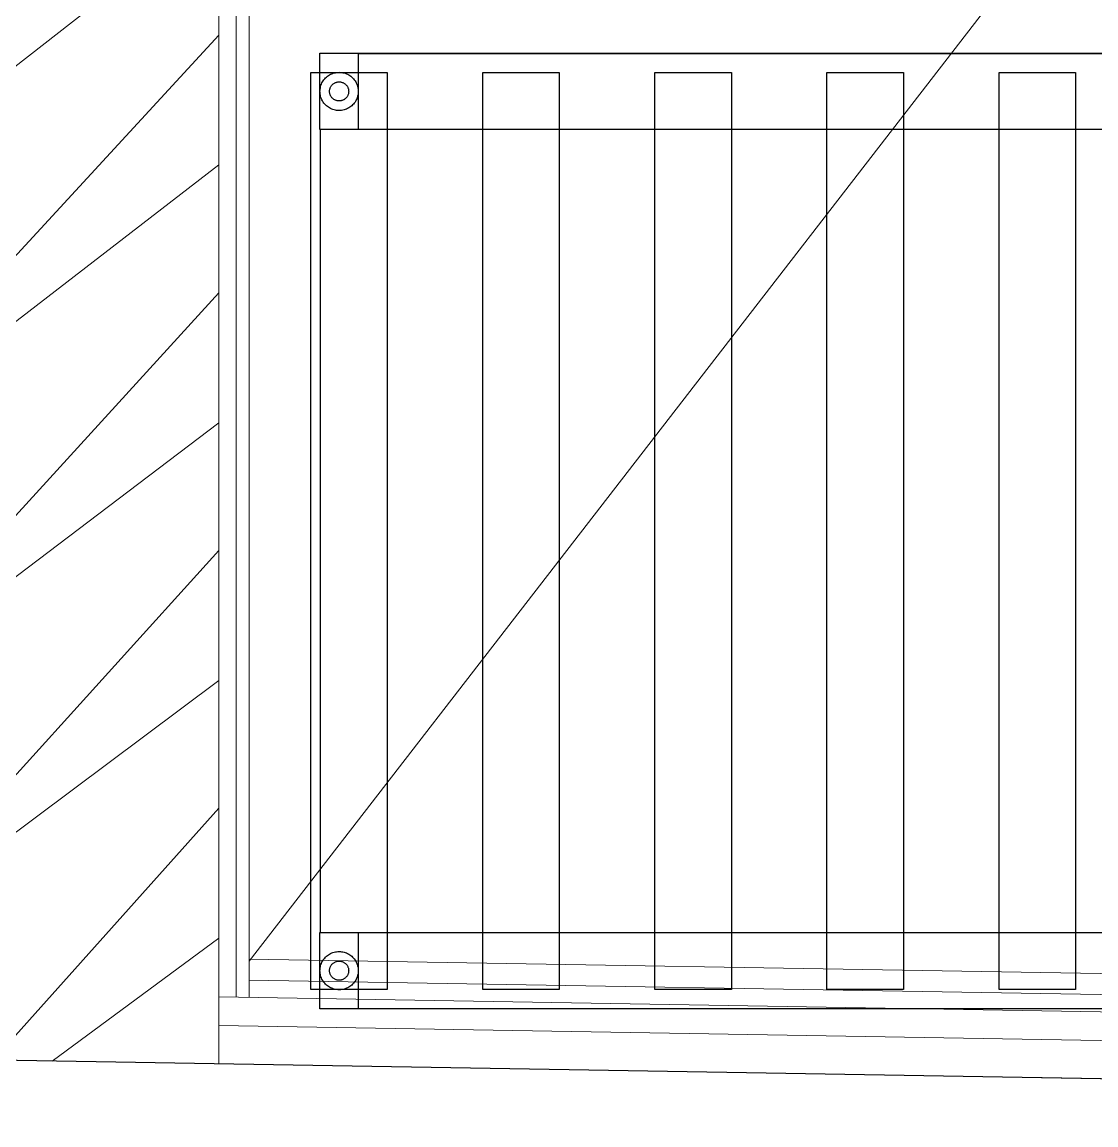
# Model space of a CAD drawing. Header units: millimetres. Extents: x -32 to 417638015, y -35 to 175284279.
# Drawn here: x 416315710 to 416316272, y 175268681 to 175269258 of the extents above; entities that cross this region are included whole.
import ezdxf
from ezdxf.enums import TextEntityAlignment as Align

# ---------------------------------------------------------------- set-up
doc = ezdxf.new("R2010")
doc.units = ezdxf.units.MM
for name, color, linetype, lineweight in [('_ЭМ_ТХ_пищеблок', 7, 'Continuous', 30), ('Атрибут', 7, 'Continuous', 5), ('Перекрытие', 7, 'Continuous', 18), ('Стены внутренние', 7, 'Continuous', 18), ('Стены несущие', 7, 'Continuous', 30), ('Стены отделка', 7, 'Continuous', 30), ('Стены штриховка', 7, 'Continuous', 9), ('ШТРИХОВКА', 252, 'Continuous', 15)]:
    doc.layers.add(name, color=color, linetype=linetype, lineweight=lineweight)
doc.layers.add('PLAN', color=1, linetype='Continuous')
doc.layers.add('ЭОМ_Лотки рабочие', color=5, linetype='Continuous')
doc.styles.add('ISOCPEUR', font='isocpeur.ttf', dxfattribs={"width": 0.85, "height": 274.9999999999997})

# ---------------------------------------------------------------- blocks, each defined once
blk = doc.blocks.new('_ЭМ_ТХ_Пищеблок')
at = {"layer": 'PLAN', "color": 8}
for points in [[(57611.25942951921, 39697.59390125403), (57631.25942951921, 39697.59390125403)], [(57611.25942951921, 39657.59390125403), (57611.25942951921, 39697.59390125403)], [(57631.25942951921, 39697.59390125403), (57631.25942951921, 39657.59390125403)], [(57631.25942951921, 39697.59390125403), (58491.25942951921, 39697.59390125403)], [(57631.25942951921, 39697.49389515052), (58491.25942951921, 39697.49389515052)], [(57646.42195240739, 39207.69390735755), (57606.42195240739, 39207.69390735755), (57606.42195240739, 39687.49389515052), (57646.42195240739, 39687.49389515052), (57646.42195240739, 39207.69390735755)], [(57621.25942951921, 39667.59390125403), (57620.59316975359, 39667.61606464515), (57619.93502766374, 39667.68186817298), (57619.28683430437, 39667.7902360929), (57618.6504817653, 39667.94012317786), (57618.02774006609, 39668.1304918302), (57617.4204402614, 39668.3602739347), (57616.83047444109, 39668.6284013761), (57616.25955158952, 39668.93385181556), (57615.70962483171, 39669.27554187903), (57615.18240315202, 39669.65243396888), (57614.67971760515, 39670.06346759925), (57614.20352131609, 39670.5075899137), (57613.75552326921, 39670.98374805579), (57613.33755451921, 39671.49088916907), (57612.95150715593, 39672.0279603971), (57612.5991511989, 39672.59390125403), (57612.28518635515, 39673.18200550208), (57612.01309162859, 39673.78487262854), (57611.78286701921, 39674.40038929114), (57611.59451252702, 39675.02644214759), (57611.44802815202, 39675.6609178556), (57611.34335285905, 39676.30175647864), (57611.28054768327, 39676.9467607511), (57611.25967365984, 39677.59390125403), (57611.28054768327, 39678.24104175696), (57611.34335285905, 39678.88606128821), (57611.44802815202, 39679.52688465247), (57611.59451252702, 39680.16136036048), (57611.78286701921, 39680.78741321692), (57612.01309162859, 39681.40292225013), (57612.28518635515, 39682.00579700599), (57612.5991511989, 39682.59390125403), (57612.95144612077, 39683.15984974036), (57613.33755451921, 39683.69691333899), (57613.75552326921, 39684.20405445228), (57614.20352131609, 39684.68020496497), (57614.67971760515, 39685.12432727942), (57615.18234211687, 39685.53536853919), (57615.70962483171, 39685.91226062903), (57616.25955158952, 39686.25395069251), (57616.83047444109, 39686.55940113196), (57617.4204402614, 39686.82754383216), (57618.02774006609, 39687.05731067786), (57618.6504817653, 39687.2476793302), (57619.28683430437, 39687.39756641517), (57619.93496662859, 39687.50593433509), (57620.59316975359, 39687.57173023353), (57621.25942951921, 39687.59390125403)], [(57621.25942951921, 39687.59390125403), (57621.92568928484, 39687.57174549231), (57622.58383137468, 39687.50593433509), (57623.23202473405, 39687.39756641517), (57623.86837727312, 39687.2476793302), (57624.49111897234, 39687.05731067786), (57625.09841877702, 39686.82752857337), (57625.68838459734, 39686.55940113196), (57626.2593074489, 39686.25395069251), (57626.80923420671, 39685.91226062903), (57627.3364558864, 39685.53536853919), (57627.83914143327, 39685.12432727942), (57628.31533772234, 39684.68020496497), (57628.76333576921, 39684.20405445228), (57629.18130451921, 39683.69691333899), (57629.56735188249, 39683.15984974036), (57629.91970783952, 39682.59390125403), (57630.23367268327, 39682.00579700599), (57630.50576740984, 39681.40292225013), (57630.73599201921, 39680.78741321692), (57630.9243465114, 39680.16136036048), (57631.0708308864, 39679.52688465247), (57631.17550617937, 39678.88604602942), (57631.23831135515, 39678.24104175696), (57631.25918537859, 39677.59390125403), (57631.23831135515, 39676.9467607511), (57631.17550617937, 39676.30174121985), (57631.0708308864, 39675.6609178556), (57630.9243465114, 39675.02644214759), (57630.73599201921, 39674.40038929114), (57630.50576740984, 39673.78487262854), (57630.23367268327, 39673.18200550208), (57629.91970783952, 39672.59390125403), (57629.56741291765, 39672.0279603971), (57629.18130451921, 39671.49088916907), (57628.76333576921, 39670.98374805579), (57628.31533772234, 39670.5075899137), (57627.83914143327, 39670.06347522864), (57627.33651692155, 39669.65242633948), (57626.80923420671, 39669.27554950843), (57626.2593074489, 39668.93385181556), (57625.68838459734, 39668.6284013761), (57625.09841877702, 39668.3602739347), (57624.49111897234, 39668.1304918302), (57623.86837727312, 39667.94013080726), (57623.23202473405, 39667.7902360929), (57622.58389240984, 39667.68186817298), (57621.92568928484, 39667.61607227454), (57621.25942951921, 39667.59390125403)], [(57736.39695240739, 39207.69390735755), (57696.39695240739, 39207.69390735755), (57696.39695240739, 39687.49389515052), (57736.39695240739, 39687.49389515052), (57736.39695240739, 39207.69390735755)], [(57826.3719524074, 39207.69390735755), (57786.3719524074, 39207.69390735755), (57786.3719524074, 39687.49389515052), (57826.3719524074, 39687.49389515052), (57826.3719524074, 39207.69390735755)], [(57916.3469524074, 39207.69390735755), (57876.3469524074, 39207.69390735755), (57876.3469524074, 39687.49389515052), (57916.3469524074, 39687.49389515052), (57916.3469524074, 39207.69390735755)], [(58006.32195240739, 39207.69390735755), (57966.32195240739, 39207.69390735755), (57966.32195240739, 39687.49389515052), (58006.32195240739, 39687.49389515052), (58006.32195240739, 39207.69390735755)], [(57621.25942951921, 39672.59390125403), (57620.9262996364, 39672.60497913489), (57620.5971980739, 39672.63787708411), (57620.27310139421, 39672.69206867347), (57619.95498615984, 39672.76701984534), (57619.64358479265, 39672.86220417151), (57619.3399348903, 39672.97708759437), (57619.04495198015, 39673.11115131507), (57618.75949055437, 39673.26387653479), (57618.48452717546, 39673.43472156653), (57618.22085530046, 39673.62316761145), (57617.96957356218, 39673.82868061194), (57617.73147541765, 39674.05074939856), (57617.50747639421, 39674.28882465491), (57617.29849201921, 39674.54239521155), (57617.10543781999, 39674.81092701087), (57616.92929035905, 39675.09390125403), (57616.77230793718, 39675.38794574866), (57616.6362605739, 39675.68936023841), (57616.52114826921, 39675.99714527259), (57616.42697102312, 39676.3101793302), (57616.35372883562, 39676.62740955481), (57616.30142170671, 39676.94782886634), (57616.26998860124, 39677.27032337317), (57616.25955158952, 39677.59390125403), (57616.26998860124, 39677.91747913489), (57616.30142170671, 39678.23998890052), (57616.35372883562, 39678.56039295325), (57616.42697102312, 39678.87762317786), (57616.52114826921, 39679.19065723548), (57616.6362605739, 39679.49841175208), (57616.77230793718, 39679.79984913001), (57616.92929035905, 39680.09390125403), (57617.10543781999, 39680.37686023841), (57617.29849201921, 39680.64538440833), (57617.50747639421, 39680.89898548255), (57617.73147541765, 39681.1370531095), (57617.96957356218, 39681.35911426673), (57618.22085530046, 39681.56463489661), (57618.48452717546, 39681.75308094153), (57618.75949055437, 39681.92391834388), (57619.04495198015, 39682.0766435636), (57619.3399348903, 39682.2107225431), (57619.64358479265, 39682.32560596595), (57619.95498615984, 39682.42079029212), (57620.27316242937, 39682.4957262052), (57620.5971980739, 39682.54992542395), (57620.9262996364, 39682.58282337317), (57621.25942951921, 39682.59390125403)], [(57621.25942951921, 39682.59390125403), (57621.59255940202, 39682.58282337317), (57621.92166096452, 39682.54992542395), (57622.24575764421, 39682.4957262052), (57622.56387287859, 39682.42077503333), (57622.87527424577, 39682.32560596595), (57623.17892414812, 39682.2107225431), (57623.47390705827, 39682.07665882239), (57623.75936848405, 39681.92391834388), (57624.03433186296, 39681.75308094153), (57624.29800373796, 39681.56463489661), (57624.54928547624, 39681.35912952552), (57624.78738362077, 39681.1370531095), (57625.01138264421, 39680.89898548255), (57625.22036701921, 39680.64541492591), (57625.41342121843, 39680.3768754972), (57625.58956867937, 39680.09390125403), (57625.74655110124, 39679.79984913001), (57625.88259846452, 39679.49844226966), (57625.99771076921, 39679.19065723548), (57626.0918880153, 39678.87762317786), (57626.1651302028, 39678.56039295325), (57626.21743733171, 39678.23997364173), (57626.24887043718, 39677.91747913489), (57626.2593074489, 39677.59390125403), (57626.24887043718, 39677.27032337317), (57626.21743733171, 39676.94781360755), (57626.1651302028, 39676.62740955481), (57626.0918880153, 39676.3101793302), (57625.99771076921, 39675.99714527259), (57625.88259846452, 39675.68939075599), (57625.74655110124, 39675.38795337806), (57625.58956867937, 39675.09390125403), (57625.41342121843, 39674.81093464026), (57625.22036701921, 39674.54241047034), (57625.01138264421, 39674.28882465491), (57624.78738362077, 39674.05074939856), (57624.54928547624, 39673.82868824134), (57624.29800373796, 39673.62316761145), (57624.03433186296, 39673.43472156653), (57623.75936848405, 39673.26387653479), (57623.47390705827, 39673.11115894446), (57623.17892414812, 39672.97707996497), (57622.87527424577, 39672.86219654212), (57622.56387287859, 39672.76701221595), (57622.24569660905, 39672.69206867347), (57621.92166096452, 39672.63788471351), (57621.59255940202, 39672.60498676429), (57621.25942951921, 39672.59390125403)], [(57631.25942951921, 39657.59390125403), (57611.25942951921, 39657.59390125403)], [(57611.35940510515, 39657.59390125403), (57611.35940510515, 39237.59390125403)], [(58491.25942951921, 39657.59390125403), (57631.25942951921, 39657.59390125403)], [(57611.25942951921, 39237.59390125403), (57631.25942951921, 39237.59390125403)], [(57611.25942951921, 39197.59390125403), (57611.25942951921, 39237.59390125403)], [(57631.25942951921, 39237.59390125403), (57631.25942951921, 39197.59390125403)], [(57631.25942951921, 39237.59390125403), (58491.25942951921, 39237.59390125403)], [(57621.25942951921, 39207.59390125403), (57620.59316975359, 39207.61605701575), (57619.93502766374, 39207.68185291419), (57619.28683430437, 39207.79025135169), (57618.6504817653, 39207.94012317786), (57618.02774006609, 39208.1304918302), (57617.4204402614, 39208.36025867591), (57616.83047444109, 39208.62838611731), (57616.25955158952, 39208.93386707435), (57615.70962483171, 39209.27554187903), (57615.18240315202, 39209.65243396888), (57614.67971760515, 39210.06347522864), (57614.20352131609, 39210.5075975431), (57613.75552326921, 39210.983732797), (57613.33755451921, 39211.49087391028), (57612.95150715593, 39212.0279527677), (57612.5991511989, 39212.59390125403), (57612.28518635515, 39213.18200550208), (57612.01309162859, 39213.78488025794), (57611.78286701921, 39214.40038929114), (57611.59451252702, 39215.02645740638), (57611.44802815202, 39215.6609178556), (57611.34335285905, 39216.30175647864), (57611.28054768327, 39216.94674549231), (57611.25967365984, 39217.59390125403), (57611.28054768327, 39218.24105701575), (57611.34335285905, 39218.886076547), (57611.44802815202, 39219.52688465247), (57611.59451252702, 39220.16134510169), (57611.78286701921, 39220.78741321692), (57612.01309162859, 39221.40292225013), (57612.28518635515, 39222.00579700599), (57612.5991511989, 39222.59390125403), (57612.95144612077, 39223.15984974036), (57613.33755451921, 39223.69692859778), (57613.75552326921, 39224.20406971106), (57614.20352131609, 39224.68020496497), (57614.67971760515, 39225.12432727942), (57615.18234211687, 39225.53536853919), (57615.70962483171, 39225.91226062903), (57616.25955158952, 39226.25393543372), (57616.83047444109, 39226.55941639075), (57617.4204402614, 39226.82754383216), (57618.02774006609, 39227.05731067786), (57618.6504817653, 39227.2476793302), (57619.28683430437, 39227.39755115638), (57619.93496662859, 39227.50594959388), (57620.59316975359, 39227.57174549231), (57621.25942951921, 39227.59390125403)], [(57621.25942951921, 39227.59390125403), (57621.92568928484, 39227.57174549231), (57622.58383137468, 39227.50594959388), (57623.23202473405, 39227.39755115638), (57623.86837727312, 39227.2476793302), (57624.49111897234, 39227.05731067786), (57625.09841877702, 39226.82754383216), (57625.68838459734, 39226.55941639075), (57626.2593074489, 39226.25393543372), (57626.80923420671, 39225.91226062903), (57627.3364558864, 39225.53536853919), (57627.83914143327, 39225.12432727942), (57628.31533772234, 39224.68020496497), (57628.76333576921, 39224.20406971106), (57629.18130451921, 39223.69692859778), (57629.56735188249, 39223.15984974036), (57629.91970783952, 39222.59390125403), (57630.23367268327, 39222.00579700599), (57630.50576740984, 39221.40292225013), (57630.73599201921, 39220.78741321692), (57630.9243465114, 39220.16134510169), (57631.0708308864, 39219.52688465247), (57631.17550617937, 39218.88604602942), (57631.23831135515, 39218.24105701575), (57631.25918537859, 39217.59390125403), (57631.23831135515, 39216.94674549231), (57631.17550617937, 39216.30172596106), (57631.0708308864, 39215.6609178556), (57630.9243465114, 39215.02645740638), (57630.73599201921, 39214.40038929114), (57630.50576740984, 39213.78488025794), (57630.23367268327, 39213.18200550208), (57629.91970783952, 39212.59390125403), (57629.56741291765, 39212.0279527677), (57629.18130451921, 39211.49087391028), (57628.76333576921, 39210.983732797), (57628.31533772234, 39210.5075975431), (57627.83914143327, 39210.06347522864), (57627.33651692155, 39209.65243396888), (57626.80923420671, 39209.27554187903), (57626.2593074489, 39208.93386707435), (57625.68838459734, 39208.62838611731), (57625.09841877702, 39208.36025867591), (57624.49111897234, 39208.1304918302), (57623.86837727312, 39207.94012317786), (57623.23202473405, 39207.79025135169), (57622.58389240984, 39207.68185291419), (57621.92568928484, 39207.61605701575), (57621.25942951921, 39207.59390125403)], [(57621.25942951921, 39212.59390125403), (57620.9262996364, 39212.60497913489), (57620.5971980739, 39212.63787708411), (57620.27310139421, 39212.69207630286), (57619.95498615984, 39212.76702747474), (57619.64358479265, 39212.86221180091), (57619.3399348903, 39212.97707996497), (57619.04495198015, 39213.11114368567), (57618.75949055437, 39213.26388416419), (57618.48452717546, 39213.43472156653), (57618.22085530046, 39213.62313709388), (57617.96957356218, 39213.82867298255), (57617.73147541765, 39214.05074939856), (57617.50747639421, 39214.28881702552), (57617.29849201921, 39214.54238758216), (57617.10543781999, 39214.81094226966), (57616.92929035905, 39215.09390125403), (57616.77230793718, 39215.38796863685), (57616.6362605739, 39215.68936023841), (57616.52114826921, 39215.9971300138), (57616.42697102312, 39216.31014881263), (57616.35372883562, 39216.62740955481), (57616.30142170671, 39216.94781360755), (57616.26998860124, 39217.27032337317), (57616.25955158952, 39217.59390125403), (57616.26998860124, 39217.91747913489), (57616.30142170671, 39218.23998890052), (57616.35372883562, 39218.56039295325), (57616.42697102312, 39218.87765369544), (57616.52114826921, 39219.19067249427), (57616.6362605739, 39219.49841175208), (57616.77230793718, 39219.79983387122), (57616.92929035905, 39220.09390125403), (57617.10543781999, 39220.37686023841), (57617.29849201921, 39220.64541492591), (57617.50747639421, 39220.89898548255), (57617.73147541765, 39221.1370531095), (57617.96957356218, 39221.35909900794), (57618.22085530046, 39221.56463489661), (57618.48452717546, 39221.75308094153), (57618.75949055437, 39221.92391834388), (57619.04495198015, 39222.07665882239), (57619.3399348903, 39222.2107225431), (57619.64358479265, 39222.32562122474), (57619.95498615984, 39222.42080555091), (57620.27316242937, 39222.4957262052), (57620.5971980739, 39222.54992542395), (57620.9262996364, 39222.58282337317), (57621.25942951921, 39222.59390125403)], [(57621.25942951921, 39222.59390125403), (57621.59255940202, 39222.58282337317), (57621.92166096452, 39222.54992542395), (57622.24575764421, 39222.4957262052), (57622.56387287859, 39222.42077503333), (57622.87527424577, 39222.32562122474), (57623.17892414812, 39222.2107225431), (57623.47390705827, 39222.07665882239), (57623.75936848405, 39221.92391834388), (57624.03433186296, 39221.75308094153), (57624.29800373796, 39221.56463489661), (57624.54928547624, 39221.35912952552), (57624.78738362077, 39221.1370531095), (57625.01138264421, 39220.89898548255), (57625.22036701921, 39220.64541492591), (57625.41342121843, 39220.37686023841), (57625.58956867937, 39220.09390125403), (57625.74655110124, 39219.7998643888), (57625.88259846452, 39219.49844226966), (57625.99771076921, 39219.19067249427), (57626.0918880153, 39218.87765369544), (57626.1651302028, 39218.56039295325), (57626.21743733171, 39218.23998890052), (57626.24887043718, 39217.91747913489), (57626.2593074489, 39217.59390125403), (57626.24887043718, 39217.27032337317), (57626.21743733171, 39216.94781360755), (57626.1651302028, 39216.62740955481), (57626.0918880153, 39216.31014881263), (57625.99771076921, 39215.9971300138), (57625.88259846452, 39215.68939075599), (57625.74655110124, 39215.38796863685), (57625.58956867937, 39215.09390125403), (57625.41342121843, 39214.81094226966), (57625.22036701921, 39214.54238758216), (57625.01138264421, 39214.28881702552), (57624.78738362077, 39214.05074939856), (57624.54928547624, 39213.82870350013), (57624.29800373796, 39213.62316761145), (57624.03433186296, 39213.43472156653), (57623.75936848405, 39213.26388416419), (57623.47390705827, 39213.11114368567), (57623.17892414812, 39212.97707996497), (57622.87527424577, 39212.86218128333), (57622.56387287859, 39212.76699695716), (57622.24569660905, 39212.69207630286), (57621.92166096452, 39212.63787708411), (57621.59255940202, 39212.60497913489), (57621.25942951921, 39212.59390125403)], [(57631.25942951921, 39197.59390125403), (57611.25942951921, 39197.59390125403)], [(58491.25942951921, 39197.69390735755), (57631.25942951921, 39197.69390735755)], [(58491.25942951921, 39197.59390125403), (57631.25942951921, 39197.59390125403)]]:
    blk.add_lwpolyline(points, dxfattribs=at)
at = {"layer": 'Атрибут', "color": 8, "style": 'ISOCPEUR', "width": 0.85}
blk.add_attdef('№_ПОЗИЦИИ', text='', height=150, rotation=90, dxfattribs=at).set_placement((58331.67525722168, 39155.16258932042), align=Align.MIDDLE_CENTER)
blk = doc.blocks.new('ТХ пищеблок....')
at = {"layer": 'PLAN', "color": 8}
for points in [[(4945.967780762352, 24365.45124284795), (4965.967780762352, 24365.45124284795)], [(4945.967780762352, 24325.45124284795), (4945.967780762352, 24365.45124284795)], [(4965.967780762352, 24365.45124284795), (4965.967780762352, 24325.45124284795)], [(4965.967780762352, 24365.45124284795), (5825.967780762352, 24365.45124284795)], [(4965.967780762352, 24365.35123674443), (5825.967780762352, 24365.35123674443)], [(4955.967780762352, 24335.45124284795), (4955.301520996727, 24335.47340623906), (4954.643378906883, 24335.5392097669), (4953.995185547508, 24335.64757768682), (4953.358833008446, 24335.79746477178), (4952.736091309227, 24335.98783342412), (4952.12879150454, 24336.21761552861), (4951.538825684227, 24336.48574297002), (4950.967902832665, 24336.79119340947), (4950.417976074852, 24337.13288347295), (4949.890754395165, 24337.50977556279), (4949.38806884829, 24337.92080919317), (4948.911872559227, 24338.36493150762), (4948.463874512352, 24338.84108964971), (4948.045905762352, 24339.34823076299), (4947.659858399071, 24339.88530199102), (4947.30750244204, 24340.45124284795), (4946.99353759829, 24341.039347096), (4946.721442871727, 24341.64221422246), (4946.491218262352, 24342.25773088506), (4946.302863770165, 24342.8837837415), (4946.156379395165, 24343.51825944951), (4946.051704102196, 24344.15909807256), (4945.988898926415, 24344.80410234502), (4945.968024902977, 24345.45124284795), (4945.988898926415, 24346.09838335088), (4946.051704102196, 24346.74340288213), (4946.156379395165, 24347.38422624639), (4946.302863770165, 24348.0187019544), (4946.491218262352, 24348.64475481084), (4946.721442871727, 24349.26026384404), (4946.99353759829, 24349.8631385999), (4947.30750244204, 24350.45124284795), (4947.659797363915, 24351.01719133428), (4948.045905762352, 24351.55425493291), (4948.463874512352, 24352.06139604619), (4948.911872559227, 24352.53754655889), (4949.38806884829, 24352.98166887334), (4949.890693360008, 24353.39271013311), (4950.417976074852, 24353.76960222295), (4950.967902832665, 24354.11129228643), (4951.538825684227, 24354.41674272588), (4952.12879150454, 24354.68488542608), (4952.736091309227, 24354.91465227178), (4953.358833008446, 24355.10502092412), (4953.995185547508, 24355.25490800908), (4954.643317871727, 24355.363275929), (4955.301520996727, 24355.42907182744), (4955.967780762352, 24355.45124284795)], [(4955.967780762352, 24355.45124284795), (4956.634040527977, 24355.42908708623), (4957.292182617821, 24355.363275929), (4957.940375977196, 24355.25490800908), (4958.576728516258, 24355.10502092412), (4959.199470215477, 24354.91465227178), (4959.806770020165, 24354.68487016729), (4960.396735840477, 24354.41674272588), (4960.96765869204, 24354.11129228643), (4961.517585449852, 24353.76960222295), (4962.04480712954, 24353.39271013311), (4962.547492676415, 24352.98166887334), (4963.023688965477, 24352.53754655889), (4963.471687012352, 24352.06139604619), (4963.889655762352, 24351.55425493291), (4964.275703125633, 24351.01719133428), (4964.628059082665, 24350.45124284795), (4964.942023926415, 24349.8631385999), (4965.214118652977, 24349.26026384404), (4965.444343262352, 24348.64475481084), (4965.63269775454, 24348.0187019544), (4965.77918212954, 24347.38422624639), (4965.883857422508, 24346.74338762334), (4965.94666259829, 24346.09838335088), (4965.967536621727, 24345.45124284795), (4965.94666259829, 24344.80410234502), (4965.883857422508, 24344.15908281377), (4965.77918212954, 24343.51825944951), (4965.63269775454, 24342.8837837415), (4965.444343262352, 24342.25773088506), (4965.214118652977, 24341.64221422246), (4964.942023926415, 24341.039347096), (4964.628059082665, 24340.45124284795), (4964.27576416079, 24339.88530199102), (4963.889655762352, 24339.34823076299), (4963.471687012352, 24338.84108964971), (4963.023688965477, 24338.36493150762), (4962.547492676415, 24337.92081682256), (4962.044868164696, 24337.5097679334), (4961.517585449852, 24337.13289110234), (4960.96765869204, 24336.79119340947), (4960.396735840477, 24336.48574297002), (4959.806770020165, 24336.21761552861), (4959.199470215477, 24335.98783342412), (4958.576728516258, 24335.79747240117), (4957.940375977196, 24335.64757768682), (4957.292243652977, 24335.5392097669), (4956.634040527977, 24335.47341386846), (4955.967780762352, 24335.45124284795)], [(4981.130303650512, 23875.55124895147), (4941.130303650512, 23875.55124895147), (4941.130303650512, 24355.35123674443), (4981.130303650512, 24355.35123674443), (4981.130303650512, 23875.55124895147)], [(4955.967780762352, 24340.45124284795), (4955.63465087954, 24340.46232072881), (4955.30554931704, 24340.49521867803), (4954.981452637352, 24340.54941026738), (4954.663337402977, 24340.62436143926), (4954.35193603579, 24340.71954576543), (4954.048286133446, 24340.83442918828), (4953.75330322329, 24340.96849290899), (4953.467841797508, 24341.12121812871), (4953.192878418602, 24341.29206316045), (4952.929206543602, 24341.48050920537), (4952.677924805321, 24341.68602220586), (4952.43982666079, 24341.90809099248), (4952.215827637352, 24342.14616624883), (4952.006843262352, 24342.39973680547), (4951.813789063133, 24342.66826860479), (4951.637641602196, 24342.95124284795), (4951.480659180321, 24343.24528734258), (4951.34461181704, 24343.54670183233), (4951.229499512352, 24343.8544868665), (4951.135322266258, 24344.16752092412), (4951.062080078758, 24344.48475114873), (4951.009772949852, 24344.80517046025), (4950.978339844383, 24345.12766496709), (4950.967902832665, 24345.45124284795), (4950.978339844383, 24345.77482072881), (4951.009772949852, 24346.09733049443), (4951.062080078758, 24346.41773454717), (4951.135322266258, 24346.73496477178), (4951.229499512352, 24347.0479988294), (4951.34461181704, 24347.355753346), (4951.480659180321, 24347.65719072393), (4951.637641602196, 24347.95124284795), (4951.813789063133, 24348.23420183233), (4952.006843262352, 24348.50272600225), (4952.215827637352, 24348.75632707647), (4952.43982666079, 24348.99439470342), (4952.677924805321, 24349.21645586065), (4952.929206543602, 24349.42197649053), (4953.192878418602, 24349.61042253545), (4953.467841797508, 24349.78125993779), (4953.75330322329, 24349.93398515752), (4954.048286133446, 24350.06806413701), (4954.35193603579, 24350.18294755986), (4954.663337402977, 24350.27813188604), (4954.981513672508, 24350.35306779912), (4955.30554931704, 24350.40726701787), (4955.63465087954, 24350.44016496709), (4955.967780762352, 24350.45124284795)], [(4955.967780762352, 24350.45124284795), (4956.300910645165, 24350.44016496709), (4956.630012207665, 24350.40726701787), (4956.954108887352, 24350.35306779912), (4957.272224121727, 24350.27811662725), (4957.583625488915, 24350.18294755986), (4957.887275391258, 24350.06806413701), (4958.182258301415, 24349.93400041631), (4958.467719727196, 24349.78125993779), (4958.742683106102, 24349.61042253545), (4959.006354981102, 24349.42197649053), (4959.257636719383, 24349.21647111943), (4959.495734863915, 24348.99439470342), (4959.719733887352, 24348.75632707647), (4959.928718262352, 24348.50275651983), (4960.121772461571, 24348.23421709111), (4960.297919922508, 24347.95124284795), (4960.454902344383, 24347.65719072393), (4960.590949707665, 24347.35578386358), (4960.706062012352, 24347.0479988294), (4960.800239258446, 24346.73496477178), (4960.873481445946, 24346.41773454717), (4960.925788574852, 24346.09731523565), (4960.957221680321, 24345.77482072881), (4960.96765869204, 24345.45124284795), (4960.957221680321, 24345.12766496709), (4960.925788574852, 24344.80515520147), (4960.873481445946, 24344.48475114873), (4960.800239258446, 24344.16752092412), (4960.706062012352, 24343.8544868665), (4960.590949707665, 24343.5467323499), (4960.454902344383, 24343.24529497197), (4960.297919922508, 24342.95124284795), (4960.121772461571, 24342.66827623418), (4959.928718262352, 24342.39975206426), (4959.719733887352, 24342.14616624883), (4959.495734863915, 24341.90809099248), (4959.257636719383, 24341.68602983525), (4959.006354981102, 24341.48050920537), (4958.742683106102, 24341.29206316045), (4958.467719727196, 24341.12121812871), (4958.182258301415, 24340.96850053838), (4957.887275391258, 24340.83442155889), (4957.583625488915, 24340.71953813604), (4957.272224121727, 24340.62435380986), (4956.954047852196, 24340.54941026738), (4956.630012207665, 24340.49522630742), (4956.300910645165, 24340.4623283582), (4955.967780762352, 24340.45124284795)], [(5071.105303650489, 23875.55124895147), (5031.105303650489, 23875.55124895147), (5031.105303650489, 24355.35123674443), (5071.105303650489, 24355.35123674443), (5071.105303650489, 23875.55124895147)], [(5161.080303650524, 23875.55124895147), (5121.080303650524, 23875.55124895147), (5121.080303650524, 24355.35123674443), (5161.080303650524, 24355.35123674443), (5161.080303650524, 23875.55124895147)], [(5251.055303650501, 23875.55124895147), (5211.055303650501, 23875.55124895147), (5211.055303650501, 24355.35123674443), (5251.055303650501, 24355.35123674443), (5251.055303650501, 23875.55124895147)], [(5341.030303650536, 23875.55124895147), (5301.030303650536, 23875.55124895147), (5301.030303650536, 24355.35123674443), (5341.030303650536, 24355.35123674443), (5341.030303650536, 23875.55124895147)], [(4965.967780762352, 24325.45124284795), (4945.967780762352, 24325.45124284795)], [(4946.06775634829, 24325.45124284795), (4946.06775634829, 23905.45124284795)], [(5825.967780762352, 24325.45124284795), (4965.967780762352, 24325.45124284795)], [(4945.967780762352, 23905.45124284795), (4965.967780762352, 23905.45124284795)], [(4945.967780762352, 23865.45124284795), (4945.967780762352, 23905.45124284795)], [(4965.967780762352, 23905.45124284795), (4965.967780762352, 23865.45124284795)], [(4965.967780762352, 23905.45124284795), (5825.967780762352, 23905.45124284795)], [(4955.967780762352, 23875.45124284795), (4955.301520996727, 23875.47339860967), (4954.643378906883, 23875.53919450811), (4953.995185547508, 23875.64759294561), (4953.358833008446, 23875.79746477178), (4952.736091309227, 23875.98783342412), (4952.12879150454, 23876.21760026983), (4951.538825684227, 23876.48572771123), (4950.967902832665, 23876.79120866826), (4950.417976074852, 23877.13288347295), (4949.890754395165, 23877.50977556279), (4949.38806884829, 23877.92081682256), (4948.911872559227, 23878.36493913701), (4948.463874512352, 23878.84107439092), (4948.045905762352, 23879.3482155042), (4947.659858399071, 23879.88529436162), (4947.30750244204, 23880.45124284795), (4946.99353759829, 23881.039347096), (4946.721442871727, 23881.64222185186), (4946.491218262352, 23882.25773088506), (4946.302863770165, 23882.88379900029), (4946.156379395165, 23883.51825944951), (4946.051704102196, 23884.15909807256), (4945.988898926415, 23884.80408708623), (4945.968024902977, 23885.45124284795), (4945.988898926415, 23886.09839860967), (4946.051704102196, 23886.74341814092), (4946.156379395165, 23887.38422624639), (4946.302863770165, 23888.01868669561), (4946.491218262352, 23888.64475481084), (4946.721442871727, 23889.26026384404), (4946.99353759829, 23889.8631385999), (4947.30750244204, 23890.45124284795), (4947.659797363915, 23891.01719133428), (4948.045905762352, 23891.5542701917), (4948.463874512352, 23892.06141130498), (4948.911872559227, 23892.53754655889), (4949.38806884829, 23892.98166887334), (4949.890693360008, 23893.39271013311), (4950.417976074852, 23893.76960222295), (4950.967902832665, 23894.11127702764), (4951.538825684227, 23894.41675798467), (4952.12879150454, 23894.68488542608), (4952.736091309227, 23894.91465227178), (4953.358833008446, 23895.10502092412), (4953.995185547508, 23895.25489275029), (4954.643317871727, 23895.36329118779), (4955.301520996727, 23895.42908708623), (4955.967780762352, 23895.45124284795)], [(4955.967780762352, 23895.45124284795), (4956.634040527977, 23895.42908708623), (4957.292182617821, 23895.36329118779), (4957.940375977196, 23895.25489275029), (4958.576728516258, 23895.10502092412), (4959.199470215477, 23894.91465227178), (4959.806770020165, 23894.68488542608), (4960.396735840477, 23894.41675798467), (4960.96765869204, 23894.11127702764), (4961.517585449852, 23893.76960222295), (4962.04480712954, 23893.39271013311), (4962.547492676415, 23892.98166887334), (4963.023688965477, 23892.53754655889), (4963.471687012352, 23892.06141130498), (4963.889655762352, 23891.5542701917), (4964.275703125633, 23891.01719133428), (4964.628059082665, 23890.45124284795), (4964.942023926415, 23889.8631385999), (4965.214118652977, 23889.26026384404), (4965.444343262352, 23888.64475481084), (4965.63269775454, 23888.01868669561), (4965.77918212954, 23887.38422624639), (4965.883857422508, 23886.74338762334), (4965.94666259829, 23886.09839860967), (4965.967536621727, 23885.45124284795), (4965.94666259829, 23884.80408708623), (4965.883857422508, 23884.15906755498), (4965.77918212954, 23883.51825944951), (4965.63269775454, 23882.88379900029), (4965.444343262352, 23882.25773088506), (4965.214118652977, 23881.64222185186), (4964.942023926415, 23881.039347096), (4964.628059082665, 23880.45124284795), (4964.27576416079, 23879.88529436162), (4963.889655762352, 23879.3482155042), (4963.471687012352, 23878.84107439092), (4963.023688965477, 23878.36493913701), (4962.547492676415, 23877.92081682256), (4962.044868164696, 23877.50977556279), (4961.517585449852, 23877.13288347295), (4960.96765869204, 23876.79120866826), (4960.396735840477, 23876.48572771123), (4959.806770020165, 23876.21760026983), (4959.199470215477, 23875.98783342412), (4958.576728516258, 23875.79746477178), (4957.940375977196, 23875.64759294561), (4957.292243652977, 23875.53919450811), (4956.634040527977, 23875.47339860967), (4955.967780762352, 23875.45124284795)], [(4955.967780762352, 23880.45124284795), (4955.63465087954, 23880.46232072881), (4955.30554931704, 23880.49521867803), (4954.981452637352, 23880.54941789678), (4954.663337402977, 23880.62436906865), (4954.35193603579, 23880.71955339483), (4954.048286133446, 23880.83442155889), (4953.75330322329, 23880.96848527959), (4953.467841797508, 23881.12122575811), (4953.192878418602, 23881.29206316045), (4952.929206543602, 23881.48047868779), (4952.677924805321, 23881.68601457647), (4952.43982666079, 23881.90809099248), (4952.215827637352, 23882.14615861943), (4952.006843262352, 23882.39972917608), (4951.813789063133, 23882.66828386358), (4951.637641602196, 23882.95124284795), (4951.480659180321, 23883.24531023076), (4951.34461181704, 23883.54670183233), (4951.229499512352, 23883.85447160772), (4951.135322266258, 23884.16749040654), (4951.062080078758, 23884.48475114873), (4951.009772949852, 23884.80515520147), (4950.978339844383, 23885.12766496709), (4950.967902832665, 23885.45124284795), (4950.978339844383, 23885.77482072881), (4951.009772949852, 23886.09733049443), (4951.062080078758, 23886.41773454717), (4951.135322266258, 23886.73499528936), (4951.229499512352, 23887.04801408818), (4951.34461181704, 23887.355753346), (4951.480659180321, 23887.65717546514), (4951.637641602196, 23887.95124284795), (4951.813789063133, 23888.23420183233), (4952.006843262352, 23888.50275651983), (4952.215827637352, 23888.75632707647), (4952.43982666079, 23888.99439470342), (4952.677924805321, 23889.21644060186), (4952.929206543602, 23889.42197649053), (4953.192878418602, 23889.61042253545), (4953.467841797508, 23889.78125993779), (4953.75330322329, 23889.93400041631), (4954.048286133446, 23890.06806413701), (4954.35193603579, 23890.18296281865), (4954.663337402977, 23890.27814714483), (4954.981513672508, 23890.35306779912), (4955.30554931704, 23890.40726701787), (4955.63465087954, 23890.44016496709), (4955.967780762352, 23890.45124284795)], [(4955.967780762352, 23890.45124284795), (4956.300910645165, 23890.44016496709), (4956.630012207665, 23890.40726701787), (4956.954108887352, 23890.35306779912), (4957.272224121727, 23890.27811662725), (4957.583625488915, 23890.18296281865), (4957.887275391258, 23890.06806413701), (4958.182258301415, 23889.93400041631), (4958.467719727196, 23889.78125993779), (4958.742683106102, 23889.61042253545), (4959.006354981102, 23889.42197649053), (4959.257636719383, 23889.21647111943), (4959.495734863915, 23888.99439470342), (4959.719733887352, 23888.75632707647), (4959.928718262352, 23888.50275651983), (4960.121772461571, 23888.23420183233), (4960.297919922508, 23887.95124284795), (4960.454902344383, 23887.65720598272), (4960.590949707665, 23887.35578386358), (4960.706062012352, 23887.04801408818), (4960.800239258446, 23886.73499528936), (4960.873481445946, 23886.41773454717), (4960.925788574852, 23886.09733049443), (4960.957221680321, 23885.77482072881), (4960.96765869204, 23885.45124284795), (4960.957221680321, 23885.12766496709), (4960.925788574852, 23884.80515520147), (4960.873481445946, 23884.48475114873), (4960.800239258446, 23884.16749040654), (4960.706062012352, 23883.85447160772), (4960.590949707665, 23883.5467323499), (4960.454902344383, 23883.24531023076), (4960.297919922508, 23882.95124284795), (4960.121772461571, 23882.66828386358), (4959.928718262352, 23882.39972917608), (4959.719733887352, 23882.14615861943), (4959.495734863915, 23881.90809099248), (4959.257636719383, 23881.68604509404), (4959.006354981102, 23881.48050920537), (4958.742683106102, 23881.29206316045), (4958.467719727196, 23881.12122575811), (4958.182258301415, 23880.96848527959), (4957.887275391258, 23880.83442155889), (4957.583625488915, 23880.71952287725), (4957.272224121727, 23880.62433855108), (4956.954047852196, 23880.54941789678), (4956.630012207665, 23880.49521867803), (4956.300910645165, 23880.46232072881), (4955.967780762352, 23880.45124284795)], [(4965.967780762352, 23865.45124284795), (4945.967780762352, 23865.45124284795)], [(5825.967780762352, 23865.55124895147), (4965.967780762352, 23865.55124895147)], [(5825.967780762352, 23865.45124284795), (4965.967780762352, 23865.45124284795)]]:
    blk.add_lwpolyline(points, dxfattribs=at)
blk = doc.blocks.new('1 этаж')
at = {"layer": 'Стены внутренние', "lineweight": 9}
h = blk.add_hatch(dxfattribs=at)
h.set_pattern_fill('FP_12', color=8, style=0, pattern_type=2)
h.set_pattern_definition([(0, (557.2005734382547, 188.9018102923583), (406.4, 101.6), [33.528, -271.272, 33.528, -271.272, -1625.6]), (0, (557.2005734382547, 188.9018102923583), (406.4, 101.6), [-609.6, 33.528, -576.072, 33.528, -271.272, -711.2]), (0, (557.2005734382547, 188.9018102923583), (406.4, 101.6), [-1524, 33.528, -169.672, 33.528, -474.472]), (120, (709.6005734382488, 239.7018102923575), (-291.1881810244989, 301.1527240979959), [33.52799999999996, -271.2719999999997, 33.52799999999996, -271.2719999999997, -1625.599999999999]), (120, (709.6005734382488, 239.7018102923575), (-291.1881810244989, 301.1527240979959), [-609.5999999999995, 33.52799999999996, -576.0719999999994, 33.52799999999996, -271.2719999999997, -711.1999999999995]), (120, (709.6005734382488, 239.7018102923575), (-291.1881810244989, 301.1527240979959), [-1523.999999999999, 33.52799999999996, -169.6719999999999, 33.52799999999996, -474.4719999999997]), (240, (760.4005734382372, 442.9018102923583), (-115.2118189755009, -402.7527240979958), [33.528, -271.272, 33.528, -271.272, -1625.6]), (240, (760.4005734382372, 442.9018102923583), (-115.2118189755009, -402.7527240979958), [-609.6, 33.528, -576.072, 33.528, -271.272, -711.2]), (240, (760.4005734382372, 442.9018102923583), (-115.2118189755009, -402.7527240979958), [-1524, 33.528, -169.672, 33.528, -474.472])])
h.paths.add_polyline_path([(53331.91146000932, 37193.70798158937), (53332.16512201086, 37208.70583662212), (51652.40535832211, 37237.11598079995), (51652.15169632056, 37222.11812576713), (53064.48383527048, 37198.231043482)])
at = {"layer": 'Стены штриховка'}
h = blk.add_hatch(dxfattribs=at)
h.set_pattern_fill('ANSI32', color=8, scale=10)
h.set_pattern_definition([(45, (-31496.66335460375, 188.9018102923583), (-67.35192090801866, 67.35192090801866), []), (45, (-31451.76205460375, 188.9018102923583), (-67.35192090801866, 67.35192090801866), [])])
h.paths.add_polyline_path([(48180.15739901119, 39580.59357071416), (48705.15739901114, 39580.59357071418), (48705.15739901114, 39700.59357071418), (48060.15739901119, 39700.59357071418), (48060.15739901119, 37262.86745037336), (48180.15739901122, 37260.83786413429)])
h.paths.add_polyline_path([(49875.15739901114, 39580.59357071413), (50447.65739901114, 39580.59357071413), (50447.65739901114, 39700.59357071418), (49635.15739901114, 39700.59357071418), (49635.15739901114, 39580.59357071418), (49755.15739901114, 39580.59357071418), (49755.15739901114, 37234.19954474653), (49875.15739901114, 37232.16995850745)])
h.paths.add_polyline_path([(51953.91662307477, 39700.59357071418), (51377.65739901114, 39700.59357071418), (51377.65739901108, 39580.59357071418), (51495.15739901111, 39580.59357071418), (51495.15739901111, 37204.77054428005), (51615.15739901111, 37202.74095804099), (51615.15739901111, 39580.59357071413), (51953.91662307479, 39580.59357071418)])
h.paths.add_polyline_path([(53340.15739901111, 39700.59357071418), (53328.15739901114, 39700.59357071418), (52883.91662307479, 39700.59357071413), (52883.91662307477, 39580.59357071413), (53340.15739901111, 39580.59357071413)])
h.paths.add_polyline_path([(53340.15739901114, 41017.7070296934), (53460.15739901108, 41017.7070296934), (53460.15739901108, 41147.70702969341), (55390.67991990966, 41147.7070296934), (55389.70939402498, 41267.7070296934), (53340.15739901114, 41267.7070296934)])
h.paths.add_polyline_path([(53460.15739901111, 39987.7070296934), (53340.15739901114, 39987.7070296934), (53340.15739901114, 37193.56851621989), (53340.49561501323, 37193.5627958987), (53460.15739901111, 37177.01477185852)])
at = {"layer": 'Перекрытие', "color": 8}
blk.add_line((52501.05739901113, 38382.70702969325), (51631.05739901113, 37256.46581928503), dxfattribs=at)
at = {"layer": 'Стены несущие', "color": 8}
blk.add_line((53505.29538765686, 37170.77264094353), (48284.17280041359, 37259.07862890647), dxfattribs=at)
at = {"layer": 'Стены отделка', "color": 8, "lineweight": 9}
for p, q in [((51615.15739901111, 37202.74095804097), (51615.15739901111, 39580.59357071413)), ((51631.05739901113, 37237.47704350366), (51631.05739901113, 39564.69357071412)), ((53331.15739901114, 37228.72574082682), (51631.05739901113, 37257.47990386878)), ((53340.15739901114, 37193.56851621989), (51615.15739901111, 37222.74381840651)), ((51645.15739901108, 37202.23356148163), (53064.48383527057, 37178.22818311682))]:
    blk.add_line(p, q, dxfattribs=at)
at = {"layer": 'Стены штриховка', "color": 8}
for p, q in [((51624.15739901114, 37237.59374471242), (51624.15739901114, 39572.64357071416)), ((53331.15739901114, 37217.72416762597), (51631.05739901113, 37246.47833066796)), ((53331.15739901114, 37208.72288046169), (51615.15739901111, 37237.74596368034))]:
    blk.add_line(p, q, dxfattribs=at)
at = {"layer": 'ЭОМ_Лотки рабочие'}
blk.add_blockref('ТХ пищеблок....', (46722.0575752336, 13366.04446869802), dxfattribs=at)

msp = doc.modelspace()

# ---------------------------------------------------------------- block references
at = {"layer": '_ЭМ_ТХ_пищеблок', "lineweight": 50}
msp.add_blockref('_ЭМ_ТХ_Пищеблок', (416258254.8670169, 175229544.5649611), dxfattribs=at)
at = {"layer": 'ШТРИХОВКА'}
msp.add_blockref('1 этаж', (416264198.1010904, 175231510.6631508), dxfattribs=at)

doc.saveas('drawing.dxf')
